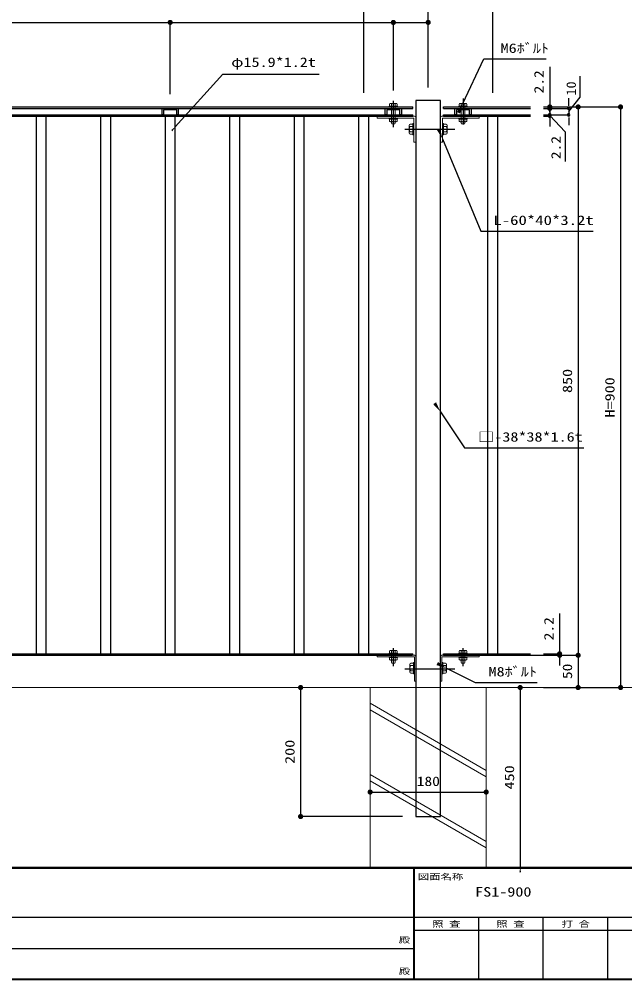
# Model space of a CAD drawing. Units: millimetres on the paper, scale 1:8. Extents: x -163 to 235, y -119 to 166.
# Drawn here: x 36.8 to 154.2, y -119.3 to 66.9 of the extents above; entities that cross this region are included whole.
import ezdxf
from ezdxf.enums import TextEntityAlignment as Align

# ---------------------------------------------------------------- set-up
doc = ezdxf.new("R2010")
doc.units = ezdxf.units.MM
doc.linetypes.add('CHAIN', pattern=[18.5, 12, -1.5, 3.5, -1.5])
doc.linetypes.add('DASHED_SPACED', pattern=[12, 6, -6])
for name, color, linetype, lineweight in [('0-1_0', 6, 'Continuous', 25), ('0-2_DIM1', 3, 'Continuous', 25), ('0-3_横桟', 2, 'Continuous', 25), ('0-4_文字', 7, 'Continuous', 25), ('0-6_ｾﾝﾀｰ', 1, 'CHAIN', 25), ('0-7_縦格子', 6, 'Continuous', 25), ('0-8_支柱', 60, 'Continuous', 25), ('0-9_THN', 4, 'Continuous', 9), ('0-A_下地', 30, 'Continuous', 9)]:
    doc.layers.add(name, color=color, linetype=linetype, lineweight=lineweight)
doc.styles.add('ＭＳ ゴシック', font='')
doc.styles.add('ＭＳ 明朝', font='')
doc.styles.get('ＭＳ ゴシック').set_extended_font_data('MS Gothic')
doc.styles.get('ＭＳ 明朝').set_extended_font_data('MS Mincho')

# ---------------------------------------------------------------- blocks, each defined once
blk = doc.blocks.new('filled_dot')
at = {"color": 0, "linetype": 'Continuous', "lineweight": -2, "const_width": 1.25}
blk.add_lwpolyline([(-0.625, 0, 1), (0.625, 0, 1)], format="xyb", close=True, dxfattribs=at)
blk = doc.blocks.new('filled_arrow')
at = {"color": 0, "linetype": 'Continuous', "lineweight": -2}
blk.add_solid([(7.5, 1.25), (0, 0), (7.5, -1.25)], dxfattribs=at)

msp = doc.modelspace()

# ---------------------------------------------------------------- linework, layer by layer
at = {"layer": '0-1_0'}
for p, q in [((-163.203, -97.468), (234.575, -97.468)), ((-163.06, -97.611), (234.432, -97.611)), ((113.216, -97.468), (113.216, -119.26)), ((113.359, -97.468), (113.359, -119.26)), ((5.494, -107.113), (224.034, -107.113)), ((125.791, -107.113), (125.791, -119.26)), ((138.295, -107.113), (138.295, -119.26)), ((150.799, -107.113), (150.799, -119.26)), ((113.288, -109.614), (163.302, -109.614)), ((5.494, -113.187), (113.288, -113.187)), ((234.432, -119.117), (-163.06, -119.117))]:
    msp.add_line(p, q, dxfattribs=at)
msp.add_lwpolyline([(234.575, -119.26), (-163.203, -119.26), (-163.203, 165.823)], dxfattribs=at)
at = {"layer": '0-2_DIM1'}
for p, q in [((116.046, 53.622), (116.046, 80.561)), ((103.546, 52.622), (103.546, 73.503)), ((103.546, 52.622), (103.546, 73.503)), ((116.046, 53.622), (116.046, 73.503)), ((116.046, 53.622), (116.046, 73.503)), ((128.546, 52.622), (128.546, 73.503)), ((-83.954, 66.251), (66.046, 66.251)), ((66.046, 52.372), (66.046, 66.407)), ((66.046, 52.372), (66.046, 66.407)), ((66.046, 66.251), (109.296, 66.251)), ((109.296, 53.046), (109.296, 66.407)), ((109.296, 53.046), (109.296, 66.407)), ((109.296, 66.251), (116.046, 66.251)), ((116.046, 53.622), (116.046, 66.407)), ((139.603, 57.666), (139.603, 47.597)), ((139.603, 49.347), (139.603, 50.347)), ((143.277, 50.597), (143.277, 51.597)), ((143.277, 50.097), (143.277, 50.597)), ((138.364, 49.872), (145.269, 49.872)), ((138.364, 49.872), (139.759, 49.872)), ((138.364, 49.872), (153.49, 49.872)), ((138.364, 49.597), (139.759, 49.597)), ((138.364, 49.597), (143.434, 49.597)), ((139.603, 48.847), (139.603, 49.347)), ((143.277, 49.597), (143.277, 48.347)), ((143.277, 49.597), (143.277, 48.347)), ((145.112, 49.872), (145.112, -56.378)), ((153.334, 49.872), (153.334, -62.628)), ((138.364, 48.347), (139.759, 48.347)), ((138.364, 48.347), (143.434, 48.347)), ((138.364, 48.072), (139.759, 48.072)), ((139.603, 48.347), (139.603, 48.072)), ((139.603, 48.347), (139.603, 48.072)), ((139.603, 47.572), (139.603, 47.072)), ((139.603, 47.072), (139.603, 46.072)), ((143.277, 47.847), (143.277, 47.347)), ((143.277, 47.347), (143.277, 46.347)), ((141.516, -48.309), (141.516, -58.378)), ((132.239, -56.378), (145.269, -56.378)), ((138.364, -56.103), (141.673, -56.103)), ((138.364, -56.378), (145.269, -56.378)), ((138.364, -56.378), (141.673, -56.378)), ((145.112, -56.378), (145.112, -62.628)), ((91.324, -62.628), (91.324, -87.628)), ((133.88, -62.628), (133.88, -97.468)), ((138.364, -62.628), (153.49, -62.628)), ((104.796, -82.884), (127.296, -82.884)), ((111.046, -87.628), (91.168, -87.628))]:
    msp.add_line(p, q, dxfattribs=at)
for points in [[(143.277, 48.972), (145.511, 51.768), (145.511, 55.823)], [(139.603, 48.21), (142.572, 45.076), (142.572, 39.283)]]:
    msp.add_lwpolyline(points, dxfattribs=at)
for centre, start, end in [((139.603, 48.347), 90, 270), ((139.603, 48.347), 270, 90), ((143.277, 49.597), 90, 270), ((143.277, 48.347), 90, 270), ((143.277, 49.597), 270, 90), ((143.277, 48.347), 270, 90), ((139.603, 48.072), 90, 270), ((139.603, 48.072), 270, 90)]:
    msp.add_arc(centre, 0.25, start, end, dxfattribs=at)
at = {"layer": '0-3_横桟'}
for p, q in [((-130.954, 49.872), (113.046, 49.872)), ((-130.954, 49.597), (113.046, 49.597)), ((113.046, 49.597), (113.046, 49.872)), ((119.046, 49.597), (119.046, 49.872)), ((119.046, 49.872), (135.864, 49.872)), ((119.046, 49.597), (135.864, 49.597)), ((-130.954, 48.347), (113.046, 48.347)), ((-130.954, 48.072), (113.046, 48.072)), ((113.046, 48.072), (113.046, 48.347)), ((119.046, 48.072), (119.046, 48.347)), ((119.046, 48.347), (135.864, 48.347)), ((119.046, 48.072), (135.864, 48.072)), ((-130.954, -56.103), (113.046, -56.103)), ((-130.829, -56.378), (112.921, -56.378)), ((113.046, -56.378), (113.046, -56.103)), ((119.046, -56.103), (135.864, -56.103)), ((119.046, -56.378), (119.046, -56.103)), ((119.046, -56.378), (135.864, -56.378))]:
    msp.add_line(p, q, dxfattribs=at)
for points in [[(64.483, 48.347), (64.483, 49.597), (67.608, 49.597), (67.608, 48.347), (67.333, 48.347), (67.333, 49.322), (64.758, 49.322), (64.758, 48.347)], [(107.733, 48.347), (107.733, 49.597), (110.858, 49.597), (110.858, 48.347), (110.583, 48.347), (110.583, 49.322), (108.008, 49.322), (108.008, 48.347)], [(121.233, 48.347), (121.233, 49.597), (124.358, 49.597), (124.358, 48.347), (124.083, 48.347), (124.083, 49.322), (121.508, 49.322), (121.508, 48.347)]]:
    msp.add_lwpolyline(points, close=True, dxfattribs=at)
at = {"layer": '0-4_文字'}
for points in [[(122.786, 50.546), (126.836, 59.169), (128.836, 59.169), (138.89, 59.169)], [(67.039, 46.028), (76.258, 56.248), (77.258, 56.248), (94.9, 56.248)], [(118.821, 43.697), (126.26, 25.823), (128.26, 25.823), (148.022, 25.823)], [(118.421, -9.198), (123.108, -16.157), (125.108, -16.157), (146.24, -16.157)], [(119.594, -58.878), (125.124, -61.649), (127.124, -61.649), (137.178, -61.649)]]:
    msp.add_lwpolyline(points, dxfattribs=at)
at = {"layer": '0-6_ｾﾝﾀｰ'}
for p, q in [((109.296, 45.978), (109.296, 51.057)), ((122.796, 51.541), (122.796, 46.441)), ((122.796, 49.917), (122.796, 46.441)), ((111.527, 45.572), (121.189, 45.572)), ((109.296, -58.472), (109.296, -54.996)), ((122.796, -58.472), (122.796, -54.996)), ((122.796, -58.472), (122.796, -54.996)), ((111.527, -59.003), (121.189, -59.003))]:
    msp.add_line(p, q, dxfattribs=at)
at = {"layer": '0-7_縦格子'}
for points in [[(40.052, 48.072), (40.052, -56.378), (42.039, -56.378), (42.039, 48.072)], [(52.552, 48.072), (52.552, -56.378), (54.539, -56.378), (54.539, 48.072)], [(65.052, 48.072), (65.052, -56.378), (67.039, -56.378), (67.039, 48.072)], [(77.552, 48.072), (77.552, -56.378), (79.539, -56.378), (79.539, 48.072)], [(90.052, 48.072), (90.052, -56.378), (92.039, -56.378), (92.039, 48.072)], [(102.552, 48.072), (102.552, -56.378), (104.539, -56.378), (104.539, 48.072)], [(127.552, 48.072), (127.552, -56.378), (129.539, -56.378), (129.539, 48.072)]]:
    msp.add_lwpolyline(points, dxfattribs=at)
at = {"layer": '0-8_支柱'}
msp.add_lwpolyline([(113.671, -87.628), (118.421, -87.628), (118.421, 51.122), (113.671, 51.122)], close=True, dxfattribs=at)
at = {"layer": '0-9_THN'}
for p, q in [((-161.565, -62.628), (104.796, -62.628)), ((104.796, -97.468), (104.796, -62.628)), ((104.796, -62.628), (127.296, -62.628)), ((127.296, -78.678), (104.796, -65.688)), ((127.296, -79.928), (104.796, -66.938)), ((127.296, -92.466), (104.796, -79.475)), ((127.296, -93.716), (104.796, -80.725))]:
    msp.add_line(p, q, dxfattribs=at)
msp.add_lwpolyline([(127.296, -97.468), (127.296, -62.628), (180.516, -62.628)], dxfattribs=at)
at = {"layer": '0-A_下地'}
for p, q in [((108.559, 50.022), (108.559, 50.411)), ((108.743, 50.546), (109.848, 50.546)), ((108.928, 50.022), (108.928, 50.411)), ((109.664, 50.022), (109.664, 50.411)), ((110.033, 50.022), (110.033, 50.411)), ((122.059, 50.022), (122.059, 50.411)), ((122.243, 50.546), (123.348, 50.546)), ((122.428, 50.022), (122.428, 50.411)), ((123.164, 50.022), (123.164, 50.411)), ((123.533, 50.022), (123.533, 50.411)), ((108.471, 50.022), (110.121, 50.022)), ((108.471, 50.022), (110.121, 50.022)), ((108.471, 49.872), (108.471, 50.022)), ((108.471, 49.872), (110.121, 49.872)), ((108.559, 50.022), (110.033, 50.022)), ((110.121, 49.872), (110.121, 50.022)), ((121.971, 50.022), (123.621, 50.022)), ((122.059, 50.022), (123.533, 50.022)), ((106.171, 48.072), (113.396, 48.072)), ((106.171, 47.672), (106.171, 48.072)), ((106.171, 47.672), (113.271, 47.672)), ((108.471, 47.522), (108.471, 47.672)), ((108.471, 47.672), (110.121, 47.672)), ((108.471, 47.522), (110.121, 47.522)), ((108.559, 47.522), (108.559, 47.134)), ((109.968, 47.522), (108.624, 47.522)), ((108.743, 46.999), (109.848, 46.999)), ((108.921, 46.999), (108.921, 46.785)), ((108.921, 46.785), (108.996, 46.597)), ((108.928, 47.522), (108.928, 47.134)), ((108.996, 46.597), (109.596, 46.597)), ((109.671, 46.785), (109.596, 46.597)), ((109.664, 47.522), (109.664, 47.134)), ((109.671, 46.999), (109.671, 46.785)), ((110.033, 47.522), (110.033, 47.134)), ((110.121, 47.522), (110.121, 47.672)), ((113.071, 46.555), (112.552, 46.555)), ((113.271, 46.672), (113.071, 46.672)), ((113.071, 46.672), (113.071, 44.472)), ((113.071, 46.672), (113.071, 44.472)), ((113.071, 46.555), (113.071, 44.59)), ((113.271, 47.672), (113.271, 43.072)), ((113.271, 46.672), (113.271, 44.472)), ((113.671, 47.797), (113.671, 43.072)), ((118.421, 47.797), (118.421, 43.072)), ((125.921, 48.072), (118.696, 48.072)), ((125.921, 47.672), (118.821, 47.672)), ((118.821, 47.672), (118.821, 43.072)), ((119.021, 46.672), (119.021, 44.472)), ((119.021, 46.555), (119.539, 46.555)), ((119.021, 46.555), (119.021, 44.59)), ((121.971, 47.672), (123.621, 47.672)), ((121.971, 47.522), (121.971, 47.672)), ((121.971, 47.522), (123.621, 47.522)), ((122.059, 47.522), (122.059, 47.134)), ((123.468, 47.522), (122.124, 47.522)), ((122.243, 46.999), (123.348, 46.999)), ((122.428, 47.522), (122.428, 47.134)), ((122.496, 46.597), (123.096, 46.597)), ((123.164, 47.522), (123.164, 47.134)), ((123.533, 47.522), (123.533, 47.134)), ((123.621, 47.522), (123.621, 47.672)), ((125.921, 47.672), (125.921, 48.072)), ((112.373, 46.309), (112.373, 44.836)), ((113.071, 46.063), (112.552, 46.063)), ((113.071, 45.082), (112.552, 45.082)), ((119.021, 46.063), (119.539, 46.063)), ((119.021, 45.082), (119.539, 45.082)), ((119.719, 46.309), (119.719, 44.836)), ((113.071, 44.59), (112.552, 44.59)), ((113.271, 44.472), (113.071, 44.472)), ((113.671, 43.072), (113.271, 43.072)), ((118.421, 43.072), (118.821, 43.072)), ((119.021, 44.59), (119.539, 44.59)), ((108.559, -55.953), (108.559, -55.564)), ((109.848, -55.429), (108.743, -55.429)), ((108.928, -55.953), (108.928, -55.564)), ((109.664, -55.953), (109.664, -55.564)), ((110.033, -55.953), (110.033, -55.564)), ((122.059, -55.953), (122.059, -55.564)), ((122.243, -55.429), (123.348, -55.429)), ((122.428, -55.953), (122.428, -55.564)), ((123.164, -55.953), (123.164, -55.564)), ((123.533, -55.953), (123.533, -55.564)), ((106.171, -56.653), (106.171, -56.378)), ((106.171, -56.378), (113.396, -56.378)), ((106.171, -56.653), (113.396, -56.653)), ((110.121, -55.953), (108.471, -55.953)), ((108.471, -56.803), (108.471, -56.653)), ((110.121, -56.653), (108.471, -56.653)), ((110.121, -56.803), (108.471, -56.803)), ((110.033, -55.953), (108.559, -55.953)), ((108.559, -56.803), (108.559, -57.191)), ((108.624, -56.803), (109.968, -56.803)), ((109.848, -57.326), (108.743, -57.326)), ((108.921, -57.326), (108.921, -57.69)), ((108.921, -57.69), (108.996, -57.878)), ((108.928, -56.803), (108.928, -57.191)), ((109.664, -56.803), (109.664, -57.191)), ((109.671, -57.326), (109.671, -57.69)), ((110.033, -56.803), (110.033, -57.191)), ((110.121, -56.803), (110.121, -56.653)), ((113.396, -56.653), (113.396, -61.378)), ((113.671, -56.653), (113.671, -61.378)), ((118.421, -56.653), (118.421, -61.378)), ((125.921, -56.378), (118.696, -56.378)), ((118.696, -56.653), (118.696, -61.378)), ((125.921, -56.653), (118.696, -56.653)), ((121.971, -55.953), (123.621, -55.953)), ((121.971, -55.953), (123.621, -55.953)), ((121.971, -56.103), (121.971, -55.953)), ((121.971, -56.103), (123.621, -56.103)), ((121.971, -56.653), (123.621, -56.653)), ((121.971, -56.803), (121.971, -56.653)), ((121.971, -56.803), (123.621, -56.803)), ((122.059, -55.953), (123.533, -55.953)), ((122.059, -56.803), (122.059, -57.191)), ((123.468, -56.803), (122.124, -56.803)), ((122.243, -57.326), (123.348, -57.326)), ((122.421, -57.326), (122.421, -57.69)), ((122.421, -57.69), (122.496, -57.878)), ((122.428, -56.803), (122.428, -57.191)), ((123.164, -56.803), (123.164, -57.191)), ((123.533, -56.803), (123.533, -57.191)), ((123.621, -56.103), (123.621, -55.953)), ((123.621, -56.803), (123.621, -56.653)), ((125.921, -56.653), (125.921, -56.378)), ((112.498, -58.141), (112.498, -59.614)), ((113.196, -57.895), (112.677, -57.895)), ((113.196, -58.387), (112.677, -58.387)), ((113.196, -59.368), (112.677, -59.368)), ((113.196, -57.778), (113.196, -59.978)), ((113.196, -57.778), (113.196, -59.978)), ((113.396, -57.778), (113.196, -57.778)), ((113.196, -57.895), (113.196, -59.86)), ((113.396, -57.778), (113.396, -59.978)), ((118.896, -57.778), (118.896, -59.978)), ((118.896, -57.895), (119.414, -57.895)), ((118.896, -57.895), (118.896, -59.86)), ((118.896, -58.387), (119.414, -58.387)), ((118.896, -59.368), (119.414, -59.368)), ((119.594, -58.141), (119.594, -59.614)), ((122.496, -57.878), (123.096, -57.878)), ((113.196, -59.86), (112.677, -59.86)), ((113.396, -59.978), (113.196, -59.978)), ((113.671, -61.378), (113.396, -61.378)), ((118.421, -61.378), (118.696, -61.378)), ((118.896, -59.86), (119.414, -59.86))]:
    msp.add_line(p, q, dxfattribs=at)
at = {"layer": '0-A_下地', "linetype": 'DASHED_SPACED'}
for p, q in [((108.921, 47.547), (108.921, 49.872)), ((109.671, 47.547), (109.671, 49.872)), ((122.421, 47.547), (122.421, 49.872)), ((123.171, 47.547), (123.171, 49.872)), ((108.921, -56.803), (108.921, -55.953)), ((109.671, -56.803), (109.671, -55.953)), ((122.421, -56.803), (122.421, -55.953)), ((123.171, -56.803), (123.171, -55.953))]:
    msp.add_line(p, q, dxfattribs=at)
at = {"layer": '0-A_下地'}
for points in [[(121.971, 49.872), (123.621, 49.872), (123.621, 50.022)], [(121.971, 49.872), (121.971, 50.022), (123.621, 50.022)], [(118.821, 46.672), (118.821, 44.472), (119.021, 44.472)], [(118.821, 46.672), (119.021, 46.672), (119.021, 44.472)], [(122.421, 46.999), (122.421, 46.785), (122.496, 46.597)], [(123.171, 46.999), (123.171, 46.785), (123.096, 46.597)], [(110.121, -56.103), (108.471, -56.103), (108.471, -55.953)], [(110.121, -56.103), (110.121, -55.953), (108.471, -55.953)], [(109.671, -57.69), (109.596, -57.878), (108.996, -57.878)], [(123.171, -57.326), (123.171, -57.69), (123.096, -57.878)], [(118.696, -57.778), (118.696, -59.978), (118.896, -59.978)], [(118.696, -57.778), (118.896, -57.778), (118.896, -59.978)]]:
    msp.add_lwpolyline(points, dxfattribs=at)
for centre, radius, start, end in [((108.743, 50.352), 0.194, 17.74657, 162.25343), ((109.296, 49.975), 0.571, 49.83207, 130.16793), ((109.848, 50.352), 0.194, 17.74657, 162.25343), ((122.243, 50.352), 0.194, 17.74657, 162.25343), ((122.796, 49.975), 0.571, 49.83207, 130.16793), ((123.348, 50.352), 0.194, 17.74657, 162.25343), ((108.743, 47.193), 0.194, 197.74657, 342.25343), ((109.296, 47.57), 0.571, 229.83207, 310.16793), ((109.848, 47.193), 0.194, 197.74657, 342.25343), ((112.631, 46.309), 0.258, 107.74657, 252.25343), ((113.396, 47.797), 0.275, 0, 90), ((118.696, 47.797), 0.275, 90, 180), ((119.46, 46.309), 0.258, 287.74657, 72.25343), ((122.243, 47.193), 0.194, 197.74657, 342.25343), ((122.796, 47.57), 0.571, 229.83207, 310.16793), ((123.348, 47.193), 0.194, 197.74657, 342.25343), ((113.134, 45.572), 0.761, 139.83207, 220.16793), ((112.631, 44.836), 0.258, 107.74657, 252.25343), ((119.46, 44.836), 0.258, 287.74657, 72.25343), ((118.958, 45.572), 0.761, 319.83207, 40.16793), ((108.743, -55.623), 0.194, 17.74657, 162.25343), ((109.296, -56), 0.571, 49.83207, 130.16793), ((109.848, -55.623), 0.194, 17.74657, 162.25343), ((122.243, -55.623), 0.194, 17.74657, 162.25343), ((122.796, -56), 0.571, 49.83207, 130.16793), ((123.348, -55.623), 0.194, 17.74657, 162.25343), ((108.743, -57.132), 0.194, 197.74657, 342.25343), ((109.296, -56.755), 0.571, 229.83207, 310.16793), ((109.848, -57.132), 0.194, 197.74657, 342.25343), ((113.396, -56.653), 0.275, 0, 90), ((118.696, -56.653), 0.275, 90, 180), ((122.243, -57.132), 0.194, 197.74657, 342.25343), ((122.796, -56.755), 0.571, 229.83207, 310.16793), ((123.348, -57.132), 0.194, 197.74657, 342.25343), ((112.756, -58.141), 0.258, 107.74657, 252.25343), ((113.259, -58.878), 0.761, 139.83207, 220.16793), ((112.756, -59.614), 0.258, 107.74657, 252.25343), ((119.335, -58.141), 0.258, 287.74657, 72.25343), ((119.335, -59.614), 0.258, 287.74657, 72.25343), ((118.833, -58.878), 0.761, 319.83207, 40.16793)]:
    msp.add_arc(centre, radius, start, end, dxfattribs=at)

# ---------------------------------------------------------------- block references
at = {"layer": '0-2_DIM1', "xscale": 0.4, "yscale": 0.4}
for p in [(66.046, 66.251), (109.296, 66.251), (116.046, 66.251), (127.296, -82.884)]:
    msp.add_blockref('filled_dot', p, dxfattribs=at)
at = {"layer": '0-2_DIM1'}
for name, p, xscale, yscale, rotation in [('filled_dot', (66.046, 66.251), 0.4, 0.4, 180), ('filled_dot', (109.296, 66.251), 0.4, 0.4, 180), ('filled_dot', (139.603, 49.872), 0.4, 0.4, 270), ('filled_dot', (145.112, 49.872), 0.4, 0.4, 90), ('filled_dot', (153.334, 49.872), 0.4, 0.4, 90), ('filled_dot', (139.603, 49.597), 0.4, 0.4, 90), ('filled_dot', (141.516, -56.103), 0.4, 0.4, 270), ('filled_dot', (141.516, -56.378), 0.4, 0.4, 90), ('filled_dot', (145.112, -56.378), 0.4, 0.4, 270), ('filled_dot', (145.112, -56.378), 0.4, 0.4, 90), ('filled_dot', (91.324, -62.628), 0.4, 0.4, 90), ('filled_dot', (133.88, -62.628), 0.4, 0.4, 90), ('filled_dot', (145.112, -62.628), 0.4, 0.4, 270), ('filled_dot', (153.334, -62.628), 0.4, 0.4, 270), ('filled_dot', (104.796, -82.884), 0.4, 0.4, 180), ('filled_dot', (91.324, -87.628), 0.4, 0.4, 270), ('filled_arrow', (133.88, -97.468), 0.133, 0.133, 270)]:
    msp.add_blockref(name, p, dxfattribs=dict(at, xscale=xscale, yscale=yscale, rotation=rotation))
at = {"layer": '0-4_文字'}
for p, xscale, yscale, rotation in [((122.786, 50.546), 0.267, 0.267, 244.8), ((67.039, 46.028), 0.133, 0.133, 228), ((118.821, 43.697), 0.267, 0.267, 112.6), ((118.421, -9.198), 0.267, 0.267, 124), ((119.594, -58.878), 0.267, 0.267, 153.4)]:
    msp.add_blockref('filled_arrow', p, dxfattribs=dict(at, xscale=xscale, yscale=yscale, rotation=rotation))

# ---------------------------------------------------------------- texts
at = {"layer": '0-1_0', "style": 'ＭＳ 明朝', "width": 1.4}
for s, p in [('図面名称', (114.04, -100.235)), ('照 査', (116.818, -109.369)), ('照 査', (129.254, -109.369)), ('打 合', (141.907, -109.369)), ('殿', (110.339, -112.459)), ('殿', (110.339, -118.532))]:
    msp.add_text(s, height=1.152, dxfattribs=at).set_placement(p, align=Align.BOTTOM_LEFT)
at = {"layer": '0-1_0', "color": 7, "style": 'ＭＳ ゴシック', "width": 1.25}
msp.add_text('FS1-900', height=1.833, dxfattribs=at).set_placement((125.153, -103.689), align=Align.BOTTOM_LEFT)
at = {"layer": '0-2_DIM1', "style": 'ＭＳ ゴシック'}
for s, width, p in [('2.2', 1.2, (138.978, 52.497)), ('10', 1.1, (145.22, 52.076)), ('2.2', 1.2, (142.28, 39.756)), ('850', 1.25, (144.487, -5.556)), ('H=900', 1.25, (152.709, -10.299)), ('2.2', 1.2, (140.891, -53.478)), ('50', 1.2, (144.487, -60.994)), ('200', 1.25, (90.699, -77.425)), ('450', 1.25, (133.255, -82.37))]:
    msp.add_text(s, height=1.833, rotation=90, dxfattribs=dict(at, width=width)).set_placement(p, align=Align.BOTTOM_LEFT)
at = {"layer": '0-2_DIM1', "style": 'ＭＳ ゴシック', "width": 1.2}
msp.add_text('180', height=1.833, dxfattribs=at).set_placement((113.831, -82.259), align=Align.BOTTOM_LEFT)
at = {"layer": '0-4_文字', "style": 'ＭＳ ゴシック'}
for s, width, p in [('M6ﾎﾞﾙﾄ', 1.25, (130.086, 59.794)), ('φ15.9*1.2t', 1.25, (77.883, 57.076)), ('L-60*40*3.2t', 1.3, (128.685, 26.448)), ('□-38*38*1.6t', 1.25, (125.733, -15.532)), ('M8ﾎﾞﾙﾄ', 1.25, (127.749, -61.024))]:
    msp.add_text(s, height=1.833, dxfattribs=dict(at, width=width)).set_placement(p, align=Align.BOTTOM_LEFT)

doc.saveas('drawing.dxf')
